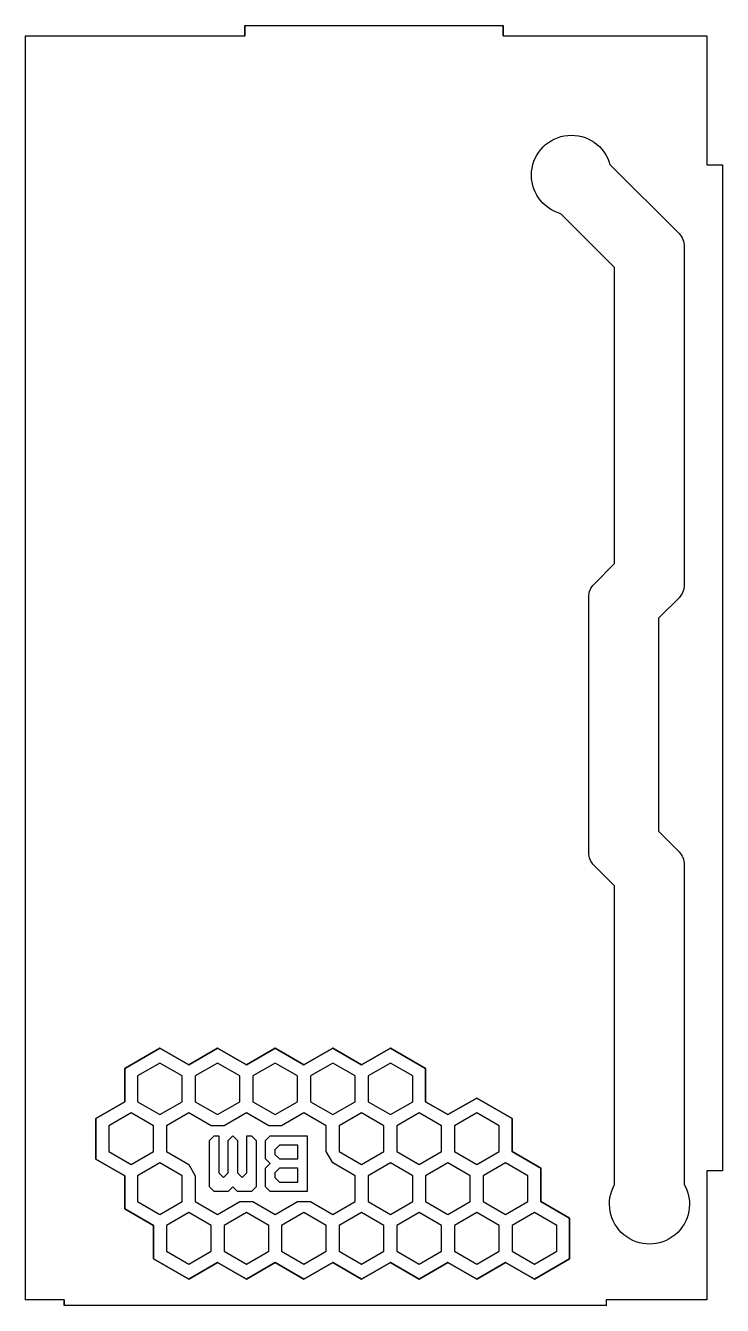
# Model space of a CAD drawing. Header units: millimetres. Extents: x -270 to 0, y -2 to 494.
import ezdxf

# ---------------------------------------------------------------- set-up
doc = ezdxf.new("R2010")
doc.units = ezdxf.units.MM
doc.layers.get('0').update_dxf_attribs({"linetype": 'CONTINUOUS'})

msp = doc.modelspace()

# ---------------------------------------------------------------- linework, layer by layer
for p, q in [((-185.09, 494), (-185.09, 490)), ((-185.09, 494), (-185, 494)), ((-85, 494), (-84.91, 494)), ((-84.91, 490), (-84.91, 494)), ((-255.08, 0), (-255.08, -2.2)), ((-44.91, -2.2), (-44.91, 0)), ((-255.08, -2.2), (-255, -2.2)), ((-45, -2.2), (-44.91, -2.2))]:
    msp.add_line(p, q)
for points in [[(-185, 494), (-85, 494), (-85, 490), (-6, 490), (-6, 440), (0, 440), (0, 50), (-6, 50), (-6, 0), (-45, 0), (-45, -2.2), (-255, -2.2), (-255, 0), (-270, 0), (-270, 490), (-185, 490)], [(-70.36, 38.1), (-70.36, 50.99), (-81.52, 57.43), (-81.52, 70.32), (-95.18, 78.21), (-106.34, 71.76), (-115, 76.76), (-115, 89.65), (-128.66, 97.54), (-139.82, 91.09), (-150.98, 97.54), (-162.14, 91.09), (-173.3, 97.54), (-184.46, 91.09), (-195.62, 97.54), (-206.78, 91.09), (-217.94, 97.54), (-231.6, 89.65), (-231.6, 76.76), (-242.76, 70.32), (-242.76, 54.55), (-231.6, 48.1), (-231.6, 35.22), (-220.44, 28.77), (-220.44, 15.89), (-206.78, 8), (-195.62, 14.44), (-184.46, 8), (-173.3, 14.44), (-162.14, 8), (-150.98, 14.44), (-139.82, 8), (-128.66, 14.44), (-117.5, 8), (-106.34, 14.44), (-95.18, 8), (-84.02, 14.44), (-72.86, 8), (-59.2, 15.89), (-59.2, 31.66)], [(-70.36, 38.1), (-59.2, 31.66), (-59.2, 15.89), (-72.86, 8), (-84.02, 14.44), (-95.18, 8), (-106.34, 14.44), (-117.5, 8), (-128.66, 14.44), (-139.82, 8), (-150.98, 14.44), (-162.14, 8), (-173.3, 14.44), (-184.46, 8), (-195.62, 14.44), (-206.78, 8), (-220.44, 15.89), (-220.44, 28.77), (-231.6, 35.22), (-231.6, 48.1), (-242.76, 54.55), (-242.76, 70.32), (-231.6, 76.76), (-231.6, 89.65), (-217.94, 97.54), (-206.78, 91.09), (-195.62, 97.54), (-184.46, 91.09), (-173.3, 97.54), (-162.14, 91.09), (-150.98, 97.54), (-139.82, 91.09), (-128.66, 97.54), (-115, 89.65), (-115, 76.76), (-106.34, 71.76), (-95.18, 78.21), (-81.52, 70.32), (-81.52, 57.43), (-70.36, 50.99)], [(-217.94, 71.76), (-209.28, 76.76), (-209.28, 86.76), (-217.94, 91.76), (-226.6, 86.76), (-226.6, 76.76)], [(-195.62, 71.76), (-186.96, 76.76), (-186.96, 86.76), (-195.62, 91.76), (-204.28, 86.76), (-204.28, 76.76)], [(-173.3, 71.76), (-164.64, 76.76), (-164.64, 86.76), (-173.3, 91.76), (-181.96, 86.76), (-181.96, 76.76)], [(-150.98, 71.76), (-142.32, 76.76), (-142.32, 86.76), (-150.98, 91.76), (-159.64, 86.76), (-159.64, 76.76)], [(-128.66, 71.76), (-120, 76.76), (-120, 86.76), (-128.66, 91.76), (-137.32, 86.76), (-137.32, 76.76)], [(-229.1, 52.43), (-220.44, 57.43), (-220.44, 67.43), (-229.1, 72.43), (-237.76, 67.43), (-237.76, 57.43)], [(-153.48, 57.43), (-153.48, 67.43), (-162.14, 72.43), (-170.8, 67.43), (-175.8, 67.43), (-184.46, 72.43), (-193.12, 67.43), (-198.12, 67.43), (-206.78, 72.43), (-215.44, 67.43), (-215.44, 57.43), (-206.78, 52.43), (-204.28, 48.1), (-204.28, 38.1), (-195.62, 33.1), (-186.96, 38.1), (-181.96, 38.1), (-173.3, 33.1), (-164.64, 38.1), (-159.64, 38.1), (-150.98, 33.1), (-142.32, 38.1), (-142.32, 48.1), (-150.98, 53.1)], [(-139.82, 52.43), (-131.16, 57.43), (-131.16, 67.43), (-139.82, 72.43), (-148.48, 67.43), (-148.48, 57.43)], [(-117.5, 52.43), (-108.84, 57.43), (-108.84, 67.43), (-117.5, 72.43), (-126.16, 67.43), (-126.16, 57.43)], [(-95.18, 52.43), (-86.52, 57.43), (-86.52, 67.43), (-95.18, 72.43), (-103.84, 67.43), (-103.84, 57.43)], [(-182.48, 63.57), (-180.68, 61.77), (-180.68, 43.77), (-182.48, 41.97), (-187.88, 41.97), (-189.68, 43.77), (-191.48, 41.97), (-196.88, 41.97), (-198.68, 43.77), (-198.68, 61.77), (-196.88, 63.57), (-195.08, 63.57), (-195.08, 49.17), (-193.28, 47.37), (-191.48, 49.17), (-191.48, 61.77), (-189.68, 63.57), (-187.88, 61.77), (-187.88, 49.17), (-186.08, 47.37), (-184.28, 49.17), (-184.28, 63.57)], [(-160.88, 63.57), (-160.88, 41.97), (-175.28, 41.97), (-177.08, 43.77), (-177.08, 50.97), (-175.28, 52.77), (-177.08, 54.57), (-177.08, 61.77), (-175.28, 63.57)], [(-164.48, 54.57), (-164.48, 59.97), (-171.68, 59.97), (-173.48, 58.17), (-173.48, 56.37), (-171.68, 54.57)], [(-217.94, 33.1), (-209.28, 38.1), (-209.28, 48.1), (-217.94, 53.1), (-226.6, 48.1), (-226.6, 38.1)], [(-164.48, 50.97), (-171.68, 50.97), (-173.48, 49.17), (-173.48, 47.37), (-171.68, 45.57), (-164.48, 45.57)], [(-128.66, 33.1), (-120, 38.1), (-120, 48.1), (-128.66, 53.1), (-137.32, 48.1), (-137.32, 38.1)], [(-106.34, 33.1), (-97.68, 38.1), (-97.68, 48.1), (-106.34, 53.1), (-115, 48.1), (-115, 38.1)], [(-92.68, 48.1), (-92.68, 38.1), (-84.02, 33.1), (-75.36, 38.1), (-75.36, 48.1), (-84.02, 53.1)], [(-206.78, 13.77), (-198.12, 18.77), (-198.12, 28.77), (-206.78, 33.77), (-215.44, 28.77), (-215.44, 18.77)], [(-184.46, 13.77), (-175.8, 18.77), (-175.8, 28.77), (-184.46, 33.77), (-193.12, 28.77), (-193.12, 18.77)], [(-162.14, 13.77), (-153.48, 18.77), (-153.48, 28.77), (-162.14, 33.77), (-170.8, 28.77), (-170.8, 18.77)], [(-139.82, 13.77), (-131.16, 18.77), (-131.16, 28.77), (-139.82, 33.77), (-148.48, 28.77), (-148.48, 18.77)], [(-117.5, 13.77), (-108.84, 18.77), (-108.84, 28.77), (-117.5, 33.77), (-126.16, 28.77), (-126.16, 18.77)], [(-95.18, 13.77), (-86.52, 18.77), (-86.52, 28.77), (-95.18, 33.77), (-103.84, 28.77), (-103.84, 18.77)], [(-81.52, 28.77), (-81.52, 18.77), (-72.86, 13.77), (-64.2, 18.77), (-64.2, 28.77), (-72.86, 33.77)]]:
    msp.add_lwpolyline(points, close=True)
msp.add_lwpolyline([(-49.7, 277.46), (-41.75, 285.41), (-41.75, 400.16), (-62.66, 421.07, -1.712279), (-43.57, 440.16), (-16.8, 413.39, -0.198912), (-14.75, 408.44), (-14.75, 277.12, -0.198912), (-16.8, 272.17), (-24.75, 264.22), (-24.75, 181.62), (-16.8, 173.67, -0.198912), (-14.75, 168.72), (-14.75, 44.71, -1.712279), (-41.75, 44.71), (-41.75, 160.44), (-49.7, 168.39, -0.198912), (-51.75, 173.34), (-51.75, 272.51, -0.198912)], format="xyb", close=True)

doc.saveas('drawing.dxf')
